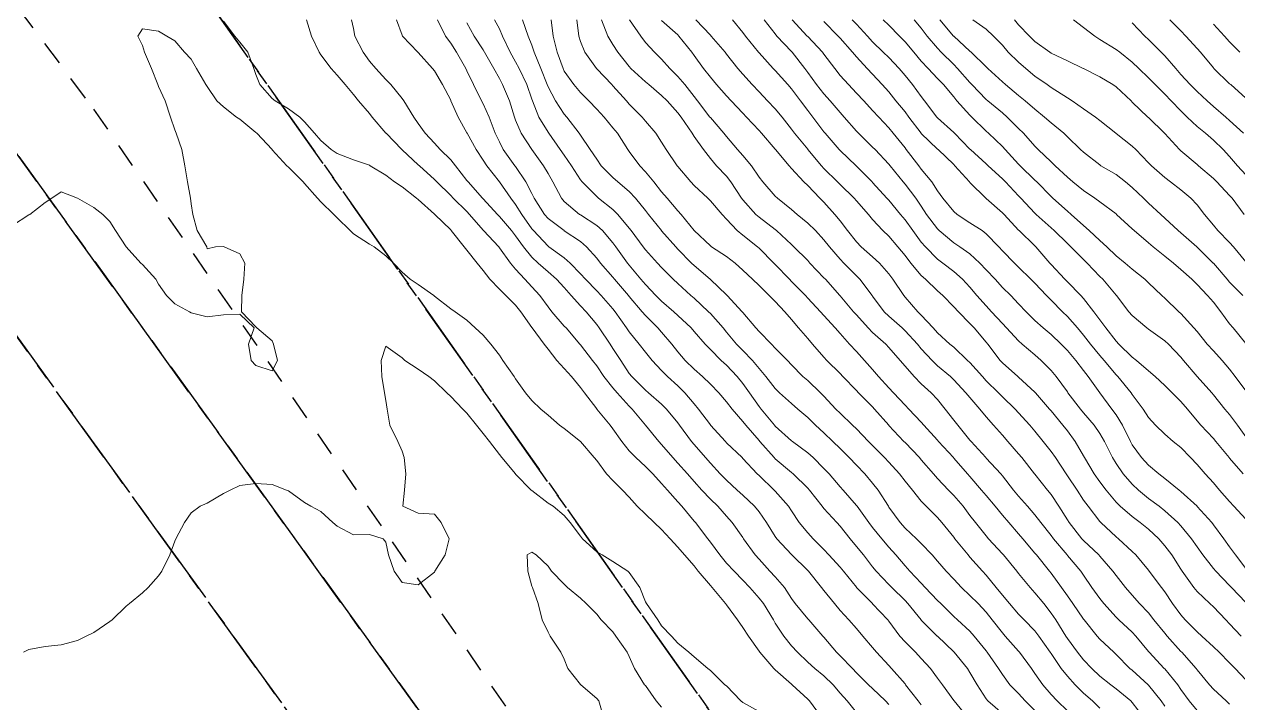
# Model space of a CAD drawing. Header units: centimetres. Extents: x 0 to 642158, y -847 to 649707.
# Drawn here: x 617067.11 to 617104.5, y 620542.19 to 620563.11 of the extents above; entities that cross this region are included whole.
import ezdxf

# ---------------------------------------------------------------- set-up
doc = ezdxf.new("R2010")
doc.units = ezdxf.units.CM
doc.header["$MEASUREMENT"] = 0
doc.linetypes.add('CENTERX2', pattern=[4, 2.5, -0.5, 0.5, -0.5])
doc.linetypes.add('JIS_02_0.7', pattern=[1.35, 0.75, -0.6])
doc.layers.add('SPW_parcellaire cadastral', color=7, linetype='CENTERX2', lineweight=25, true_color=0xff0542)
doc.layers.add('WAL_parcellaire agricole', color=7, linetype='JIS_02_0.7', lineweight=25)
doc.layers.add('WAL_topographie 0.5', color=253, linetype='Continuous', lineweight=20)

msp = doc.modelspace()

# ---------------------------------------------------------------- linework, layer by layer
at = {"layer": 'SPW_parcellaire cadastral'}
for points in [[(617082.838, 620766.859), (617087.915, 620758.877), (617126.08, 620714.089), (617140.94, 620702.104), (617180.2, 620666.244), (617198.721, 620649.645), (617202.743, 620647.528), (617211.738, 620638.85), (617219.57, 620629.325), (617224.544, 620619.8), (617242.443, 620568.633), (617131.683, 620480.394), (616973.114, 620705.004), (617082.838, 620766.859)], [(616966.277, 620698.502), (616965.379, 620699.807), (616973.114, 620705.004), (617131.683, 620480.394), (617089.979, 620446.981), (617077.211, 620463.523), (617115.225, 620492.551), (617093.254, 620522.584), (616966.277, 620698.502)], [(616966.277, 620698.502), (617093.254, 620522.584), (617090.635, 620520.577), (616963.541, 620696.656), (616966.277, 620698.502)], [(617090.635, 620520.577), (617054.469, 620492.986), (617020.072, 620537.549), (616919.091, 620666.134), (616963.541, 620696.656), (617090.635, 620520.577)]]:
    msp.add_lwpolyline(points, dxfattribs=at)
at = {"layer": 'WAL_parcellaire agricole'}
msp.add_lwpolyline([(616855.57, 620632.211), (616900.857, 620658.35), (616927.824, 620675.943), (616965.394, 620702.289), (616990.231, 620666.393), (617069.247, 620560.49), (617092.413, 620526.906), (616974.82, 620476.693), (616970.72, 620479.292), (616961.919, 620491.891), (616960.585, 620495.057), (616927.58, 620537.22), (616855.57, 620632.211)], dxfattribs=at)
at = {"layer": 'WAL_topographie 0.5'}
for points in [[(617091.67, 620541.75), (617091.303, 620542.25), (617091.25, 620542.303), (617090.776, 620542.75), (617090.75, 620542.772), (617090.25, 620543.212), (617090.208, 620543.25), (617089.773, 620543.75), (617089.75, 620543.785), (617089.424, 620544.25), (617089.25, 620544.515), (617089.084, 620544.75), (617088.75, 620545.209), (617088.72, 620545.25), (617088.302, 620545.75), (617088.25, 620545.809), (617087.876, 620546.25), (617087.75, 620546.414), (617087.451, 620546.75), (617087.25, 620546.987), (617087.01, 620547.25), (617086.75, 620547.536), (617086.519, 620547.75), (617086.25, 620548.009), (617085.999, 620548.25), (617085.75, 620548.537), (617085.544, 620548.75), (617085.25, 620549.046), (617085.053, 620549.25), (617084.75, 620549.664), (617084.67, 620549.75), (617084.25, 620550.25), (617084.25, 620550.25), (617083.75, 620550.648), (617083.605, 620550.75), (617083.25, 620551.065), (617083.027, 620551.25), (617082.75, 620551.511), (617082.552, 620551.75), (617082.25, 620552.184), (617082.202, 620552.25), (617081.859, 620552.75), (617081.75, 620552.914), (617081.483, 620553.25), (617081.25, 620553.526), (617081, 620553.75), (617080.75, 620553.991), (617080.388, 620554.25), (617080.25, 620554.343), (617079.75, 620554.731), (617079.728, 620554.75), (617079.25, 620555.09), (617079.003, 620555.25), (617078.75, 620555.466), (617078.488, 620555.75), (617078.25, 620555.969), (617077.894, 620556.25), (617077.75, 620556.33), (617077.25, 620556.654), (617077.157, 620556.75), (617076.75, 620557.139), (617076.65, 620557.25), (617076.25, 620557.636), (617076.147, 620557.75), (617075.75, 620558.203), (617075.708, 620558.25), (617075.25, 620558.706), (617075.202, 620558.75), (617074.75, 620559.245), (617074.746, 620559.25), (617074.279, 620559.75), (617074.25, 620559.774), (617073.75, 620560.186), (617073.654, 620560.25), (617073.25, 620560.563), (617073.048, 620560.75), (617072.75, 620561.195), (617072.709, 620561.25), (617072.418, 620561.75), (617072.25, 620562.033), (617072.049, 620562.25), (617071.75, 620562.603), (617071.5, 620562.75), (617071.25, 620562.902), (617070.75, 620562.974), (617070.611, 620562.75), (617070.75, 620562.453), (617070.815, 620562.25), (617071.034, 620561.75), (617071.226, 620561.25), (617071.25, 620561.193), (617071.447, 620560.75), (617071.614, 620560.25), (617071.75, 620559.855), (617071.795, 620559.75), (617071.967, 620559.25), (617072.063, 620558.75), (617072.144, 620558.25), (617072.231, 620557.75), (617072.25, 620557.573), (617072.304, 620557.25), (617072.436, 620556.75), (617072.74, 620556.25), (617072.75, 620556.188), (617073, 620556.25), (617073.25, 620556.257), (617073.275, 620556.25), (617073.75, 620556.039), (617073.909, 620555.75), (617073.871, 620555.25), (617073.813, 620554.75), (617073.8, 620554.25), (617074.25, 620553.785), (617074.272, 620553.75), (617074.75, 620553.352), (617074.792, 620553.25), (617074.914, 620552.75), (617074.75, 620552.432), (617074.25, 620552.591), (617074.102, 620552.75), (617074.018, 620553.25), (617074.194, 620553.75), (617073.75, 620554.171), (617073.25, 620554.154), (617072.75, 620554.091), (617072.25, 620554.216), (617072.199, 620554.25), (617071.75, 620554.493), (617071.495, 620554.75), (617071.25, 620555.103), (617071.161, 620555.25), (617070.75, 620555.707), (617070.702, 620555.75), (617070.25, 620556.246), (617070.246, 620556.25), (617069.924, 620556.75), (617069.75, 620557.028), (617069.528, 620557.25), (617069.25, 620557.461), (617068.75, 620557.75), (617068.75, 620557.75), (617068.25, 620557.941), (617067.964, 620557.75), (617067.75, 620557.614), (617067.279, 620557.25), (617067.25, 620557.234), (617066.75, 620556.911)], [(617092.75, 620541.892), (617092.462, 620542.25), (617092.25, 620542.49), (617092.031, 620542.75), (617091.75, 620543.019), (617091.465, 620543.25), (617091.25, 620543.45), (617090.935, 620543.75), (617090.75, 620543.952), (617090.517, 620544.25), (617090.25, 620544.652), (617090.193, 620544.75), (617089.884, 620545.25), (617089.75, 620545.423), (617089.466, 620545.75), (617089.25, 620545.978), (617088.984, 620546.25), (617088.75, 620546.502), (617088.542, 620546.75), (617088.25, 620547.144), (617088.17, 620547.25), (617087.79, 620547.75), (617087.75, 620547.797), (617087.368, 620548.25), (617087.25, 620548.388), (617086.926, 620548.75), (617086.75, 620548.952), (617086.48, 620549.25), (617086.25, 620549.481), (617085.959, 620549.75), (617085.75, 620549.964), (617085.524, 620550.25), (617085.25, 620550.637), (617085.163, 620550.75), (617084.753, 620551.25), (617084.75, 620551.253), (617084.377, 620551.75), (617084.25, 620551.917), (617083.973, 620552.25), (617083.75, 620552.502), (617083.523, 620552.75), (617083.25, 620553.097), (617083.129, 620553.25), (617082.762, 620553.75), (617082.75, 620553.768), (617082.415, 620554.25), (617082.25, 620554.455), (617081.95, 620554.75), (617081.75, 620554.95), (617081.451, 620555.25), (617081.25, 620555.518), (617081.064, 620555.75), (617080.75, 620556.144), (617080.663, 620556.25), (617080.268, 620556.75), (617080.25, 620556.77), (617079.758, 620557.25), (617079.75, 620557.257), (617079.25, 620557.705), (617079.192, 620557.75), (617078.75, 620558.097), (617078.522, 620558.25), (617078.25, 620558.46), (617077.773, 620558.75), (617077.75, 620558.764), (617077.25, 620558.935), (617076.75, 620559.13), (617076.57, 620559.25), (617076.25, 620559.533), (617076.054, 620559.75), (617075.75, 620560.103), (617075.602, 620560.25), (617075.25, 620560.509), (617074.838, 620560.75), (617074.75, 620560.825), (617074.368, 620561.25), (617074.25, 620561.568), (617074.182, 620561.75), (617073.994, 620562.25), (617073.75, 620562.562), (617073.603, 620562.75), (617073.25, 620563.206)], [(617093.75, 620542.143), (617093.649, 620542.25), (617093.25, 620542.635), (617093.125, 620542.75), (617092.75, 620543.119), (617092.628, 620543.25), (617092.25, 620543.645), (617092.142, 620543.75), (617091.75, 620544.214), (617091.72, 620544.25), (617091.283, 620544.75), (617091.25, 620544.786), (617090.861, 620545.25), (617090.75, 620545.41), (617090.534, 620545.75), (617090.25, 620546.071), (617090.082, 620546.25), (617089.75, 620546.617), (617089.635, 620546.75), (617089.274, 620547.25), (617089.25, 620547.286), (617088.918, 620547.75), (617088.75, 620547.946), (617088.485, 620548.25), (617088.25, 620548.47), (617087.985, 620548.75), (617087.75, 620549.011), (617087.544, 620549.25), (617087.25, 620549.581), (617087.097, 620549.75), (617086.75, 620550.161), (617086.665, 620550.25), (617086.25, 620550.75), (617086.25, 620550.75), (617085.841, 620551.25), (617085.75, 620551.34), (617085.374, 620551.75), (617085.25, 620551.901), (617084.968, 620552.25), (617084.75, 620552.578), (617084.616, 620552.75), (617084.25, 620553.23), (617084.233, 620553.25), (617083.804, 620553.75), (617083.75, 620553.809), (617083.37, 620554.25), (617083.25, 620554.399), (617082.998, 620554.75), (617082.75, 620555.019), (617082.534, 620555.25), (617082.25, 620555.564), (617082.096, 620555.75), (617081.75, 620556.224), (617081.729, 620556.25), (617081.26, 620556.75), (617081.25, 620556.761), (617080.828, 620557.25), (617080.75, 620557.337), (617080.328, 620557.75), (617080.25, 620557.832), (617079.824, 620558.25), (617079.75, 620558.328), (617079.287, 620558.75), (617079.25, 620558.783), (617078.75, 620559.243), (617078.743, 620559.25), (617078.257, 620559.75), (617078.25, 620559.759), (617077.833, 620560.25), (617077.75, 620560.359), (617077.414, 620560.75), (617077.25, 620560.944), (617076.994, 620561.25), (617076.75, 620561.542), (617076.563, 620561.75), (617076.25, 620562.172), (617076.192, 620562.25), (617075.956, 620562.75), (617075.802, 620563.25)], [(617094.75, 620542.133), (617094.651, 620542.25), (617094.268, 620542.75), (617094.25, 620542.773), (617093.837, 620543.25), (617093.75, 620543.343), (617093.371, 620543.75), (617093.25, 620543.896), (617092.952, 620544.25), (617092.75, 620544.482), (617092.513, 620544.75), (617092.25, 620545.038), (617092.071, 620545.25), (617091.75, 620545.651), (617091.671, 620545.75), (617091.27, 620546.25), (617091.25, 620546.271), (617090.76, 620546.75), (617090.75, 620546.76), (617090.294, 620547.25), (617090.25, 620547.317), (617089.982, 620547.75), (617089.75, 620548.075), (617089.61, 620548.25), (617089.25, 620548.595), (617089.078, 620548.75), (617088.75, 620549.052), (617088.552, 620549.25), (617088.25, 620549.576), (617088.098, 620549.75), (617087.75, 620550.158), (617087.672, 620550.25), (617087.304, 620550.75), (617087.25, 620550.825), (617086.901, 620551.25), (617086.75, 620551.397), (617086.342, 620551.75), (617086.25, 620551.826), (617085.826, 620552.25), (617085.75, 620552.346), (617085.488, 620552.75), (617085.25, 620553.116), (617085.162, 620553.25), (617084.825, 620553.75), (617084.75, 620553.855), (617084.424, 620554.25), (617084.25, 620554.435), (617083.965, 620554.75), (617083.75, 620554.993), (617083.514, 620555.25), (617083.25, 620555.476), (617082.944, 620555.75), (617082.75, 620555.932), (617082.495, 620556.25), (617082.25, 620556.589), (617082.119, 620556.75), (617081.75, 620557.188), (617081.689, 620557.25), (617081.25, 620557.727), (617081.229, 620557.75), (617080.786, 620558.25), (617080.75, 620558.299), (617080.401, 620558.75), (617080.25, 620558.937), (617079.927, 620559.25), (617079.75, 620559.447), (617079.46, 620559.75), (617079.25, 620560.055), (617079.117, 620560.25), (617078.81, 620560.75), (617078.75, 620560.827), (617078.405, 620561.25), (617078.25, 620561.405), (617077.941, 620561.75), (617077.75, 620561.977), (617077.548, 620562.25), (617077.297, 620562.75), (617077.25, 620562.981), (617077.189, 620563.25)], [(617096.172, 620541.75), (617095.759, 620542.25), (617095.75, 620542.265), (617095.403, 620542.75), (617095.25, 620542.955), (617095.031, 620543.25), (617094.75, 620543.56), (617094.576, 620543.75), (617094.25, 620544.071), (617094.084, 620544.25), (617093.75, 620544.707), (617093.718, 620544.75), (617093.25, 620545.247), (617093.247, 620545.25), (617092.757, 620545.75), (617092.75, 620545.758), (617092.354, 620546.25), (617092.25, 620546.373), (617091.9, 620546.75), (617091.75, 620546.916), (617091.418, 620547.25), (617091.25, 620547.43), (617090.989, 620547.75), (617090.75, 620548.112), (617090.662, 620548.25), (617090.25, 620548.718), (617090.219, 620548.75), (617089.75, 620549.197), (617089.693, 620549.25), (617089.25, 620549.727), (617089.227, 620549.75), (617088.75, 620550.211), (617088.714, 620550.25), (617088.257, 620550.75), (617088.25, 620550.758), (617087.885, 620551.25), (617087.75, 620551.413), (617087.465, 620551.75), (617087.25, 620551.96), (617086.927, 620552.25), (617086.75, 620552.438), (617086.455, 620552.75), (617086.25, 620553.003), (617086.061, 620553.25), (617085.75, 620553.63), (617085.669, 620553.75), (617085.321, 620554.25), (617085.25, 620554.34), (617084.89, 620554.75), (617084.75, 620554.896), (617084.403, 620555.25), (617084.25, 620555.417), (617083.929, 620555.75), (617083.75, 620555.908), (617083.278, 620556.25), (617083.25, 620556.27), (617082.797, 620556.75), (617082.75, 620556.805), (617082.437, 620557.25), (617082.25, 620557.554), (617082.101, 620557.75), (617081.751, 620558.25), (617081.75, 620558.251), (617081.363, 620558.75), (617081.25, 620558.925), (617081.035, 620559.25), (617080.755, 620559.75), (617080.75, 620559.76), (617080.483, 620560.25), (617080.257, 620560.75), (617080.25, 620560.767), (617080, 620561.25), (617079.75, 620561.675), (617079.689, 620561.75), (617079.25, 620562.243), (617079.242, 620562.25), (617078.761, 620562.75), (617078.75, 620562.78), (617078.58, 620563.25)], [(617097.25, 620541.858), (617096.803, 620542.25), (617096.75, 620542.315), (617096.47, 620542.75), (617096.25, 620543.128), (617096.17, 620543.25), (617095.759, 620543.75), (617095.75, 620543.76), (617095.25, 620544.243), (617095.243, 620544.25), (617094.75, 620544.74), (617094.741, 620544.75), (617094.34, 620545.25), (617094.25, 620545.347), (617093.843, 620545.75), (617093.75, 620545.843), (617093.358, 620546.25), (617093.25, 620546.386), (617092.966, 620546.75), (617092.75, 620547.016), (617092.556, 620547.25), (617092.25, 620547.64), (617092.151, 620547.75), (617091.75, 620548.186), (617091.697, 620548.25), (617091.303, 620548.75), (617091.25, 620548.81), (617090.801, 620549.25), (617090.75, 620549.292), (617090.25, 620549.717), (617090.219, 620549.75), (617089.772, 620550.25), (617089.75, 620550.275), (617089.339, 620550.75), (617089.25, 620550.868), (617088.922, 620551.25), (617088.75, 620551.469), (617088.507, 620551.75), (617088.25, 620552.014), (617088.006, 620552.25), (617087.75, 620552.475), (617087.474, 620552.75), (617087.25, 620553.015), (617087.066, 620553.25), (617086.75, 620553.618), (617086.632, 620553.75), (617086.25, 620554.13), (617086.148, 620554.25), (617085.75, 620554.721), (617085.727, 620554.75), (617085.302, 620555.25), (617085.25, 620555.315), (617084.868, 620555.75), (617084.75, 620555.9), (617084.435, 620556.25), (617084.25, 620556.414), (617083.75, 620556.748), (617083.747, 620556.75), (617083.25, 620557.126), (617083.144, 620557.25), (617082.822, 620557.75), (617082.75, 620557.892), (617082.565, 620558.25), (617082.25, 620558.724), (617082.231, 620558.75), (617081.869, 620559.25), (617081.75, 620559.483), (617081.622, 620559.75), (617081.436, 620560.25), (617081.25, 620560.655), (617081.202, 620560.75), (617080.953, 620561.25), (617080.75, 620561.681), (617080.717, 620561.75), (617080.425, 620562.25), (617080.25, 620562.531), (617080.093, 620562.75), (617079.843, 620563.25)], [(617098.25, 620541.955), (617097.955, 620542.25), (617097.75, 620542.477), (617097.479, 620542.75), (617097.25, 620543.066), (617097.132, 620543.25), (617096.782, 620543.75), (617096.75, 620543.791), (617096.378, 620544.25), (617096.25, 620544.396), (617095.87, 620544.75), (617095.75, 620544.857), (617095.35, 620545.25), (617095.25, 620545.35), (617094.869, 620545.75), (617094.75, 620545.876), (617094.398, 620546.25), (617094.25, 620546.416), (617093.962, 620546.75), (617093.75, 620546.986), (617093.533, 620547.25), (617093.25, 620547.601), (617093.132, 620547.75), (617092.772, 620548.25), (617092.75, 620548.279), (617092.343, 620548.75), (617092.25, 620548.853), (617091.907, 620549.25), (617091.75, 620549.419), (617091.418, 620549.75), (617091.25, 620549.9), (617090.778, 620550.25), (617090.75, 620550.272), (617090.25, 620550.72), (617090.224, 620550.75), (617089.816, 620551.25), (617089.75, 620551.332), (617089.453, 620551.75), (617089.25, 620552.034), (617089.076, 620552.25), (617088.75, 620552.6), (617088.582, 620552.75), (617088.25, 620553.082), (617088.09, 620553.25), (617087.75, 620553.64), (617087.655, 620553.75), (617087.25, 620554.133), (617087.123, 620554.25), (617086.75, 620554.571), (617086.571, 620554.75), (617086.25, 620555.088), (617086.112, 620555.25), (617085.75, 620555.686), (617085.699, 620555.75), (617085.339, 620556.25), (617085.25, 620556.37), (617084.924, 620556.75), (617084.75, 620556.909), (617084.25, 620557.234), (617084.223, 620557.25), (617083.75, 620557.646), (617083.66, 620557.75), (617083.4, 620558.25), (617083.25, 620558.512), (617083.112, 620558.75), (617082.752, 620559.25), (617082.75, 620559.253), (617082.42, 620559.75), (617082.25, 620560.158), (617082.215, 620560.25), (617082.061, 620560.75), (617081.85, 620561.25), (617081.75, 620561.435), (617081.576, 620561.75), (617081.291, 620562.25), (617081.25, 620562.319), (617080.976, 620562.75), (617080.75, 620563.158)], [(617099.25, 620541.948), (617098.937, 620542.25), (617098.75, 620542.452), (617098.493, 620542.75), (617098.25, 620543.1), (617098.144, 620543.25), (617097.777, 620543.75), (617097.75, 620543.78), (617097.339, 620544.25), (617097.25, 620544.349), (617096.933, 620544.75), (617096.75, 620544.984), (617096.499, 620545.25), (617096.25, 620545.505), (617095.991, 620545.75), (617095.75, 620546.004), (617095.516, 620546.25), (617095.25, 620546.56), (617095.083, 620546.75), (617094.75, 620547.1), (617094.6, 620547.25), (617094.25, 620547.58), (617094.097, 620547.75), (617093.75, 620548.228), (617093.736, 620548.25), (617093.42, 620548.75), (617093.25, 620548.966), (617093.008, 620549.25), (617092.75, 620549.518), (617092.529, 620549.75), (617092.25, 620550.031), (617092.024, 620550.25), (617091.75, 620550.514), (617091.491, 620550.75), (617091.25, 620550.99), (617090.95, 620551.25), (617090.75, 620551.415), (617090.383, 620551.75), (617090.25, 620551.881), (617089.962, 620552.25), (617089.75, 620552.503), (617089.551, 620552.75), (617089.25, 620553.058), (617089.06, 620553.25), (617088.75, 620553.621), (617088.643, 620553.75), (617088.25, 620554.198), (617088.198, 620554.25), (617087.75, 620554.664), (617087.651, 620554.75), (617087.25, 620555.119), (617087.109, 620555.25), (617086.75, 620555.608), (617086.617, 620555.75), (617086.25, 620556.157), (617086.179, 620556.25), (617085.81, 620556.75), (617085.75, 620556.83), (617085.399, 620557.25), (617085.25, 620557.397), (617084.806, 620557.75), (617084.75, 620557.797), (617084.305, 620558.25), (617084.25, 620558.32), (617083.97, 620558.75), (617083.75, 620559.073), (617083.627, 620559.25), (617083.271, 620559.75), (617083.25, 620559.781), (617082.966, 620560.25), (617082.77, 620560.75), (617082.75, 620560.807), (617082.593, 620561.25), (617082.357, 620561.75), (617082.25, 620561.958), (617082.087, 620562.25), (617081.85, 620562.75), (617081.75, 620562.966), (617081.6, 620563.25)], [(617100.25, 620542.025), (617100.025, 620542.25), (617099.75, 620542.492), (617099.492, 620542.75), (617099.25, 620543.018), (617099.062, 620543.25), (617098.75, 620543.71), (617098.723, 620543.75), (617098.369, 620544.25), (617098.25, 620544.408), (617097.921, 620544.75), (617097.75, 620544.929), (617097.467, 620545.25), (617097.25, 620545.513), (617097.062, 620545.75), (617096.75, 620546.129), (617096.637, 620546.25), (617096.25, 620546.681), (617096.191, 620546.75), (617095.787, 620547.25), (617095.75, 620547.301), (617095.382, 620547.75), (617095.25, 620547.902), (617094.903, 620548.25), (617094.75, 620548.411), (617094.475, 620548.75), (617094.25, 620549.029), (617094.08, 620549.25), (617093.75, 620549.609), (617093.618, 620549.75), (617093.25, 620550.122), (617093.124, 620550.25), (617092.75, 620550.634), (617092.632, 620550.75), (617092.25, 620551.118), (617092.121, 620551.25), (617091.75, 620551.644), (617091.642, 620551.75), (617091.25, 620552.125), (617091.105, 620552.25), (617090.75, 620552.617), (617090.627, 620552.75), (617090.25, 620553.131), (617090.13, 620553.25), (617089.75, 620553.64), (617089.65, 620553.75), (617089.25, 620554.224), (617089.23, 620554.25), (617088.77, 620554.75), (617088.75, 620554.77), (617088.25, 620555.244), (617088.244, 620555.25), (617087.75, 620555.673), (617087.67, 620555.75), (617087.25, 620556.182), (617087.186, 620556.25), (617086.75, 620556.743), (617086.744, 620556.75), (617086.34, 620557.25), (617086.25, 620557.368), (617085.943, 620557.75), (617085.75, 620557.954), (617085.404, 620558.25), (617085.25, 620558.391), (617084.891, 620558.75), (617084.75, 620558.948), (617084.55, 620559.25), (617084.25, 620559.689), (617084.209, 620559.75), (617083.829, 620560.25), (617083.75, 620560.341), (617083.48, 620560.75), (617083.25, 620561.178), (617083.221, 620561.25), (617083.028, 620561.75), (617082.825, 620562.25), (617082.75, 620562.465), (617082.638, 620562.75), (617082.458, 620563.25)], [(617101.599, 620541.75), (617101.25, 620542.204), (617101.207, 620542.25), (617100.75, 620542.623), (617100.585, 620542.75), (617100.25, 620543.014), (617100.004, 620543.25), (617099.75, 620543.519), (617099.56, 620543.75), (617099.25, 620544.177), (617099.203, 620544.25), (617098.894, 620544.75), (617098.75, 620544.96), (617098.521, 620545.25), (617098.25, 620545.587), (617098.102, 620545.75), (617097.75, 620546.174), (617097.691, 620546.25), (617097.286, 620546.75), (617097.25, 620546.79), (617096.823, 620547.25), (617096.75, 620547.336), (617096.421, 620547.75), (617096.25, 620547.97), (617096.036, 620548.25), (617095.75, 620548.582), (617095.591, 620548.75), (617095.25, 620549.107), (617095.121, 620549.25), (617094.75, 620549.688), (617094.697, 620549.75), (617094.25, 620550.217), (617094.217, 620550.25), (617093.75, 620550.746), (617093.746, 620550.75), (617093.309, 620551.25), (617093.25, 620551.315), (617092.815, 620551.75), (617092.75, 620551.819), (617092.335, 620552.25), (617092.25, 620552.34), (617091.843, 620552.75), (617091.75, 620552.849), (617091.397, 620553.25), (617091.25, 620553.42), (617090.968, 620553.75), (617090.75, 620554.012), (617090.546, 620554.25), (617090.25, 620554.569), (617090.067, 620554.75), (617089.75, 620555.057), (617089.549, 620555.25), (617089.25, 620555.532), (617089.011, 620555.75), (617088.75, 620555.949), (617088.284, 620556.25), (617088.25, 620556.276), (617087.75, 620556.749), (617087.749, 620556.75), (617087.352, 620557.25), (617087.25, 620557.361), (617086.915, 620557.75), (617086.75, 620557.941), (617086.505, 620558.25), (617086.25, 620558.563), (617086.073, 620558.75), (617085.75, 620559.192), (617085.707, 620559.25), (617085.389, 620559.75), (617085.25, 620559.919), (617084.976, 620560.25), (617084.75, 620560.497), (617084.506, 620560.75), (617084.25, 620561.005), (617084.039, 620561.25), (617083.75, 620561.671), (617083.713, 620561.75), (617083.53, 620562.25), (617083.412, 620562.75), (617083.349, 620563.25)], [(617102.25, 620542.084), (617102.137, 620542.25), (617101.75, 620542.738), (617101.738, 620542.75), (617101.25, 620543.195), (617101.178, 620543.25), (617100.75, 620543.684), (617100.681, 620543.75), (617100.25, 620544.154), (617100.164, 620544.25), (617099.769, 620544.75), (617099.75, 620544.775), (617099.418, 620545.25), (617099.25, 620545.489), (617099.068, 620545.75), (617098.75, 620546.191), (617098.703, 620546.25), (617098.299, 620546.75), (617098.25, 620546.81), (617097.88, 620547.25), (617097.75, 620547.402), (617097.444, 620547.75), (617097.25, 620547.976), (617097.025, 620548.25), (617096.75, 620548.581), (617096.61, 620548.75), (617096.25, 620549.166), (617096.174, 620549.25), (617095.75, 620549.738), (617095.739, 620549.75), (617095.282, 620550.25), (617095.25, 620550.287), (617094.829, 620550.75), (617094.75, 620550.84), (617094.368, 620551.25), (617094.25, 620551.364), (617093.893, 620551.75), (617093.75, 620551.905), (617093.434, 620552.25), (617093.25, 620552.464), (617092.999, 620552.75), (617092.75, 620553.027), (617092.539, 620553.25), (617092.25, 620553.576), (617092.094, 620553.75), (617091.75, 620554.128), (617091.641, 620554.25), (617091.25, 620554.671), (617091.177, 620554.75), (617090.75, 620555.183), (617090.685, 620555.25), (617090.25, 620555.706), (617090.207, 620555.75), (617089.75, 620556.21), (617089.704, 620556.25), (617089.25, 620556.61), (617089.078, 620556.75), (617088.75, 620557.099), (617088.615, 620557.25), (617088.25, 620557.665), (617088.168, 620557.75), (617087.75, 620558.141), (617087.647, 620558.25), (617087.25, 620558.724), (617087.228, 620558.75), (617086.889, 620559.25), (617086.75, 620559.481), (617086.572, 620559.75), (617086.25, 620560.127), (617086.145, 620560.25), (617085.75, 620560.653), (617085.663, 620560.75), (617085.25, 620561.213), (617085.216, 620561.25), (617084.75, 620561.741), (617084.741, 620561.75), (617084.379, 620562.25), (617084.25, 620562.581), (617084.197, 620562.75), (617084.137, 620563.25)], [(617103.25, 620541.959), (617103.007, 620542.25), (617102.75, 620542.607), (617102.65, 620542.75), (617102.25, 620543.236), (617102.238, 620543.25), (617101.768, 620543.75), (617101.75, 620543.771), (617101.358, 620544.25), (617101.25, 620544.371), (617100.833, 620544.75), (617100.75, 620544.83), (617100.373, 620545.25), (617100.25, 620545.413), (617100.008, 620545.75), (617099.75, 620546.127), (617099.665, 620546.25), (617099.25, 620546.737), (617099.24, 620546.75), (617098.828, 620547.25), (617098.75, 620547.355), (617098.435, 620547.75), (617098.25, 620547.99), (617098.024, 620548.25), (617097.75, 620548.562), (617097.592, 620548.75), (617097.25, 620549.185), (617097.196, 620549.25), (617096.75, 620549.739), (617096.74, 620549.75), (617096.286, 620550.25), (617096.25, 620550.293), (617095.872, 620550.75), (617095.75, 620550.91), (617095.49, 620551.25), (617095.25, 620551.542), (617095.05, 620551.75), (617094.75, 620552.03), (617094.528, 620552.25), (617094.25, 620552.573), (617094.1, 620552.75), (617093.75, 620553.148), (617093.659, 620553.25), (617093.25, 620553.612), (617093.114, 620553.75), (617092.75, 620554.151), (617092.666, 620554.25), (617092.25, 620554.744), (617092.245, 620554.75), (617091.794, 620555.25), (617091.75, 620555.297), (617091.316, 620555.75), (617091.25, 620555.824), (617090.825, 620556.25), (617090.75, 620556.319), (617090.288, 620556.75), (617090.25, 620556.781), (617089.75, 620557.166), (617089.652, 620557.25), (617089.25, 620557.697), (617089.209, 620557.75), (617088.886, 620558.25), (617088.75, 620558.43), (617088.437, 620558.75), (617088.25, 620558.969), (617088.038, 620559.25), (617087.75, 620559.653), (617087.688, 620559.75), (617087.348, 620560.25), (617087.25, 620560.382), (617086.922, 620560.75), (617086.75, 620560.92), (617086.351, 620561.25), (617086.25, 620561.332), (617085.797, 620561.75), (617085.75, 620561.805), (617085.401, 620562.25), (617085.25, 620562.487), (617085.09, 620562.75), (617084.896, 620563.25)], [(617104.25, 620542.151), (617104.14, 620542.25), (617103.75, 620542.614), (617103.627, 620542.75), (617103.25, 620543.211), (617103.221, 620543.25), (617102.776, 620543.75), (617102.75, 620543.776), (617102.325, 620544.25), (617102.25, 620544.341), (617101.92, 620544.75), (617101.75, 620544.965), (617101.477, 620545.25), (617101.25, 620545.507), (617101.042, 620545.75), (617100.75, 620546.112), (617100.651, 620546.25), (617100.25, 620546.714), (617100.218, 620546.75), (617099.75, 620547.198), (617099.701, 620547.25), (617099.306, 620547.75), (617099.25, 620547.837), (617098.988, 620548.25), (617098.75, 620548.613), (617098.643, 620548.75), (617098.25, 620549.238), (617098.24, 620549.25), (617097.844, 620549.75), (617097.75, 620549.866), (617097.421, 620550.25), (617097.25, 620550.444), (617096.977, 620550.75), (617096.75, 620551.011), (617096.556, 620551.25), (617096.25, 620551.6), (617096.126, 620551.75), (617095.75, 620552.148), (617095.645, 620552.25), (617095.25, 620552.586), (617095.083, 620552.75), (617094.75, 620553.108), (617094.63, 620553.25), (617094.25, 620553.665), (617094.159, 620553.75), (617093.75, 620554.117), (617093.605, 620554.25), (617093.25, 620554.729), (617093.234, 620554.75), (617092.861, 620555.25), (617092.75, 620555.361), (617092.361, 620555.75), (617092.25, 620555.866), (617091.92, 620556.25), (617091.75, 620556.469), (617091.488, 620556.75), (617091.25, 620556.982), (617090.924, 620557.25), (617090.75, 620557.399), (617090.317, 620557.75), (617090.25, 620557.812), (617089.865, 620558.25), (617089.75, 620558.396), (617089.517, 620558.75), (617089.25, 620559.062), (617089.085, 620559.25), (617088.75, 620559.653), (617088.67, 620559.75), (617088.25, 620560.236), (617088.239, 620560.25), (617087.859, 620560.75), (617087.75, 620560.888), (617087.46, 620561.25), (617087.25, 620561.504), (617086.999, 620561.75), (617086.75, 620562.032), (617086.526, 620562.25), (617086.25, 620562.548), (617086.105, 620562.75), (617085.755, 620563.25)], [(617104.75, 620542.896), (617104.419, 620543.25), (617104.25, 620543.425), (617103.93, 620543.75), (617103.75, 620543.921), (617103.397, 620544.25), (617103.25, 620544.384), (617102.885, 620544.75), (617102.75, 620544.901), (617102.495, 620545.25), (617102.25, 620545.615), (617102.148, 620545.75), (617101.774, 620546.25), (617101.75, 620546.283), (617101.359, 620546.75), (617101.25, 620546.859), (617100.826, 620547.25), (617100.75, 620547.311), (617100.284, 620547.75), (617100.25, 620547.787), (617099.893, 620548.25), (617099.75, 620548.444), (617099.548, 620548.75), (617099.25, 620549.193), (617099.21, 620549.25), (617098.88, 620549.75), (617098.75, 620549.938), (617098.506, 620550.25), (617098.25, 620550.57), (617098.098, 620550.75), (617097.75, 620551.129), (617097.638, 620551.25), (617097.25, 620551.625), (617097.128, 620551.75), (617096.75, 620552.121), (617096.631, 620552.25), (617096.25, 620552.68), (617096.177, 620552.75), (617095.75, 620553.152), (617095.633, 620553.25), (617095.25, 620553.603), (617095.116, 620553.75), (617094.75, 620554.139), (617094.641, 620554.25), (617094.25, 620554.697), (617094.207, 620554.75), (617093.877, 620555.25), (617093.75, 620555.417), (617093.463, 620555.75), (617093.25, 620555.946), (617092.899, 620556.25), (617092.75, 620556.402), (617092.479, 620556.75), (617092.25, 620557.054), (617092.089, 620557.25), (617091.75, 620557.628), (617091.627, 620557.75), (617091.25, 620558.138), (617091.133, 620558.25), (617090.75, 620558.67), (617090.675, 620558.75), (617090.259, 620559.25), (617090.25, 620559.262), (617089.83, 620559.75), (617089.75, 620559.836), (617089.364, 620560.25), (617089.25, 620560.37), (617088.893, 620560.75), (617088.75, 620560.906), (617088.443, 620561.25), (617088.25, 620561.478), (617088.036, 620561.75), (617087.75, 620562.15), (617087.679, 620562.25), (617087.282, 620562.75), (617087.25, 620562.782), (617086.75, 620563.232)], [(617104.605, 620544.25), (617104.25, 620544.629), (617104.13, 620544.75), (617103.75, 620545.146), (617103.638, 620545.25), (617103.25, 620545.622), (617103.148, 620545.75), (617102.793, 620546.25), (617102.75, 620546.316), (617102.466, 620546.75), (617102.25, 620547.035), (617102.067, 620547.25), (617101.75, 620547.547), (617101.498, 620547.75), (617101.25, 620547.933), (617100.881, 620548.25), (617100.75, 620548.381), (617100.442, 620548.75), (617100.25, 620549.004), (617100.072, 620549.25), (617099.783, 620549.75), (617099.75, 620549.811), (617099.496, 620550.25), (617099.25, 620550.576), (617099.115, 620550.75), (617098.75, 620551.189), (617098.697, 620551.25), (617098.267, 620551.75), (617098.25, 620551.77), (617097.75, 620552.23), (617097.727, 620552.25), (617097.25, 620552.678), (617097.184, 620552.75), (617096.795, 620553.25), (617096.75, 620553.307), (617096.378, 620553.75), (617096.25, 620553.885), (617095.892, 620554.25), (617095.75, 620554.405), (617095.409, 620554.75), (617095.25, 620554.895), (617094.876, 620555.25), (617094.75, 620555.365), (617094.427, 620555.75), (617094.25, 620555.979), (617094.026, 620556.25), (617093.75, 620556.577), (617093.562, 620556.75), (617093.25, 620557.092), (617093.12, 620557.25), (617092.75, 620557.665), (617092.677, 620557.75), (617092.25, 620558.169), (617092.169, 620558.25), (617091.75, 620558.667), (617091.675, 620558.75), (617091.257, 620559.25), (617091.25, 620559.258), (617090.847, 620559.75), (617090.75, 620559.882), (617090.458, 620560.25), (617090.25, 620560.5), (617090.014, 620560.75), (617089.75, 620561.024), (617089.542, 620561.25), (617089.25, 620561.577), (617089.101, 620561.75), (617088.75, 620562.195), (617088.707, 620562.25), (617088.278, 620562.75), (617088.25, 620562.779), (617087.802, 620563.25)], [(617104.75, 620545.285), (617104.303, 620545.75), (617104.25, 620545.807), (617103.821, 620546.25), (617103.75, 620546.337), (617103.428, 620546.75), (617103.25, 620547.003), (617103.079, 620547.25), (617102.75, 620547.647), (617102.653, 620547.75), (617102.25, 620548.113), (617102.077, 620548.25), (617101.75, 620548.496), (617101.442, 620548.75), (617101.25, 620548.932), (617100.971, 620549.25), (617100.75, 620549.569), (617100.64, 620549.75), (617100.391, 620550.25), (617100.25, 620550.49), (617100.073, 620550.75), (617099.75, 620551.136), (617099.653, 620551.25), (617099.27, 620551.75), (617099.25, 620551.778), (617098.909, 620552.25), (617098.75, 620552.442), (617098.446, 620552.75), (617098.25, 620552.922), (617097.863, 620553.25), (617097.75, 620553.348), (617097.378, 620553.75), (617097.25, 620553.887), (617096.918, 620554.25), (617096.75, 620554.43), (617096.461, 620554.75), (617096.25, 620555.004), (617096.023, 620555.25), (617095.75, 620555.489), (617095.415, 620555.75), (617095.25, 620555.872), (617094.875, 620556.25), (617094.75, 620556.396), (617094.485, 620556.75), (617094.25, 620557.082), (617094.112, 620557.25), (617093.75, 620557.684), (617093.69, 620557.75), (617093.25, 620558.236), (617093.237, 620558.25), (617092.75, 620558.742), (617092.741, 620558.75), (617092.25, 620559.217), (617092.22, 620559.25), (617091.791, 620559.75), (617091.75, 620559.8), (617091.407, 620560.25), (617091.25, 620560.455), (617091.032, 620560.75), (617090.75, 620561.118), (617090.635, 620561.25), (617090.25, 620561.684), (617090.185, 620561.75), (617089.75, 620562.228), (617089.732, 620562.25), (617089.331, 620562.75), (617089.25, 620562.86), (617088.929, 620563.25)], [(617104.75, 620546.336), (617104.434, 620546.75), (617104.25, 620546.998), (617104.07, 620547.25), (617103.75, 620547.678), (617103.697, 620547.75), (617103.25, 620548.247), (617103.247, 620548.25), (617102.75, 620548.706), (617102.695, 620548.75), (617102.25, 620549.108), (617102.071, 620549.25), (617101.75, 620549.514), (617101.533, 620549.75), (617101.25, 620550.149), (617101.195, 620550.25), (617100.95, 620550.75), (617100.75, 620551.074), (617100.624, 620551.25), (617100.25, 620551.748), (617100.249, 620551.75), (617099.891, 620552.25), (617099.75, 620552.437), (617099.512, 620552.75), (617099.25, 620553.058), (617099.061, 620553.25), (617098.75, 620553.546), (617098.505, 620553.75), (617098.25, 620553.983), (617097.979, 620554.25), (617097.75, 620554.494), (617097.505, 620554.75), (617097.25, 620554.997), (617097.022, 620555.25), (617096.75, 620555.542), (617096.556, 620555.75), (617096.25, 620556.033), (617095.94, 620556.25), (617095.75, 620556.378), (617095.305, 620556.75), (617095.25, 620556.803), (617094.915, 620557.25), (617094.75, 620557.504), (617094.581, 620557.75), (617094.25, 620558.184), (617094.194, 620558.25), (617093.789, 620558.75), (617093.75, 620558.799), (617093.325, 620559.25), (617093.25, 620559.327), (617092.811, 620559.75), (617092.75, 620559.818), (617092.376, 620560.25), (617092.25, 620560.391), (617091.946, 620560.75), (617091.75, 620560.967), (617091.522, 620561.25), (617091.25, 620561.627), (617091.16, 620561.75), (617090.767, 620562.25), (617090.75, 620562.268), (617090.303, 620562.75), (617090.25, 620562.813), (617089.912, 620563.25)], [(617104.75, 620547.851), (617104.376, 620548.25), (617104.25, 620548.395), (617103.941, 620548.75), (617103.75, 620548.974), (617103.495, 620549.25), (617103.25, 620549.537), (617103.047, 620549.75), (617102.75, 620550.06), (617102.506, 620550.25), (617102.25, 620550.474), (617101.967, 620550.75), (617101.75, 620550.984), (617101.59, 620551.25), (617101.25, 620551.7), (617101.215, 620551.75), (617100.804, 620552.25), (617100.75, 620552.306), (617100.382, 620552.75), (617100.25, 620552.903), (617099.968, 620553.25), (617099.75, 620553.53), (617099.558, 620553.75), (617099.25, 620554.104), (617099.1, 620554.25), (617098.75, 620554.602), (617098.607, 620554.75), (617098.25, 620555.126), (617098.126, 620555.25), (617097.75, 620555.627), (617097.62, 620555.75), (617097.25, 620556.128), (617097.137, 620556.25), (617096.75, 620556.654), (617096.623, 620556.75), (617096.25, 620556.994), (617095.859, 620557.25), (617095.75, 620557.343), (617095.418, 620557.75), (617095.25, 620557.979), (617095.074, 620558.25), (617094.75, 620558.649), (617094.671, 620558.75), (617094.288, 620559.25), (617094.25, 620559.299), (617093.885, 620559.75), (617093.75, 620559.917), (617093.44, 620560.25), (617093.25, 620560.453), (617092.979, 620560.75), (617092.75, 620560.991), (617092.503, 620561.25), (617092.25, 620561.537), (617092.081, 620561.75), (617091.75, 620562.188), (617091.704, 620562.25), (617091.25, 620562.734), (617091.235, 620562.75), (617090.776, 620563.25)], [(617104.664, 620549.25), (617104.25, 620549.737), (617104.239, 620549.75), (617103.824, 620550.25), (617103.75, 620550.338), (617103.368, 620550.75), (617103.25, 620550.89), (617102.957, 620551.25), (617102.75, 620551.485), (617102.481, 620551.75), (617102.25, 620551.978), (617101.959, 620552.25), (617101.75, 620552.43), (617101.376, 620552.75), (617101.25, 620552.851), (617100.839, 620553.25), (617100.75, 620553.341), (617100.431, 620553.75), (617100.25, 620554.004), (617100.07, 620554.25), (617099.75, 620554.66), (617099.67, 620554.75), (617099.25, 620555.175), (617099.174, 620555.25), (617098.75, 620555.704), (617098.71, 620555.75), (617098.283, 620556.25), (617098.25, 620556.281), (617097.764, 620556.75), (617097.75, 620556.763), (617097.299, 620557.25), (617097.25, 620557.303), (617096.75, 620557.742), (617096.739, 620557.75), (617096.25, 620558.237), (617096.239, 620558.25), (617095.788, 620558.75), (617095.75, 620558.789), (617095.266, 620559.25), (617095.25, 620559.264), (617094.75, 620559.741), (617094.743, 620559.75), (617094.363, 620560.25), (617094.25, 620560.409), (617093.97, 620560.75), (617093.75, 620561.025), (617093.548, 620561.25), (617093.25, 620561.574), (617093.081, 620561.75), (617092.75, 620562.106), (617092.634, 620562.25), (617092.25, 620562.686), (617092.19, 620562.75), (617091.75, 620563.195)], [(617104.75, 620550.394), (617104.489, 620550.75), (617104.25, 620551.077), (617104.103, 620551.25), (617103.75, 620551.685), (617103.697, 620551.75), (617103.252, 620552.25), (617103.25, 620552.252), (617102.832, 620552.75), (617102.75, 620552.851), (617102.37, 620553.25), (617102.25, 620553.357), (617101.75, 620553.713), (617101.7, 620553.75), (617101.25, 620554.128), (617101.148, 620554.25), (617100.764, 620554.75), (617100.75, 620554.765), (617100.341, 620555.25), (617100.25, 620555.34), (617099.856, 620555.75), (617099.75, 620555.855), (617099.353, 620556.25), (617099.25, 620556.349), (617098.847, 620556.75), (617098.75, 620556.837), (617098.29, 620557.25), (617098.25, 620557.289), (617097.821, 620557.75), (617097.75, 620557.824), (617097.341, 620558.25), (617097.25, 620558.343), (617096.81, 620558.75), (617096.75, 620558.804), (617096.263, 620559.25), (617096.25, 620559.263), (617095.775, 620559.75), (617095.75, 620559.776), (617095.25, 620560.23), (617095.231, 620560.25), (617094.851, 620560.75), (617094.75, 620560.88), (617094.483, 620561.25), (617094.25, 620561.528), (617094.064, 620561.75), (617093.75, 620562.085), (617093.58, 620562.25), (617093.25, 620562.575), (617093.093, 620562.75), (617092.75, 620563.111), (617092.617, 620563.25)], [(617104.75, 620551.807), (617104.419, 620552.25), (617104.25, 620552.474), (617104.024, 620552.75), (617103.75, 620553.048), (617103.563, 620553.25), (617103.25, 620553.635), (617103.152, 620553.75), (617102.75, 620554.191), (617102.683, 620554.25), (617102.25, 620554.665), (617102.159, 620554.75), (617101.75, 620555.137), (617101.635, 620555.25), (617101.25, 620555.565), (617101.031, 620555.75), (617100.75, 620555.977), (617100.463, 620556.25), (617100.25, 620556.449), (617099.927, 620556.75), (617099.75, 620556.907), (617099.369, 620557.25), (617099.25, 620557.352), (617098.803, 620557.75), (617098.75, 620557.799), (617098.305, 620558.25), (617098.25, 620558.302), (617097.794, 620558.75), (617097.75, 620558.796), (617097.335, 620559.25), (617097.25, 620559.346), (617096.825, 620559.75), (617096.75, 620559.817), (617096.309, 620560.25), (617096.25, 620560.307), (617095.849, 620560.75), (617095.75, 620560.87), (617095.431, 620561.25), (617095.25, 620561.443), (617094.966, 620561.75), (617094.75, 620561.979), (617094.515, 620562.25), (617094.25, 620562.572), (617094.077, 620562.75), (617093.75, 620563.08), (617093.574, 620563.25)], [(617104.75, 620553.271), (617104.356, 620553.75), (617104.25, 620553.881), (617103.984, 620554.25), (617103.75, 620554.545), (617103.571, 620554.75), (617103.25, 620555.084), (617103.081, 620555.25), (617102.75, 620555.555), (617102.52, 620555.75), (617102.25, 620555.964), (617101.892, 620556.25), (617101.75, 620556.372), (617101.308, 620556.75), (617101.25, 620556.807), (617100.768, 620557.25), (617100.75, 620557.265), (617100.25, 620557.634), (617100.101, 620557.75), (617099.75, 620557.985), (617099.419, 620558.25), (617099.25, 620558.393), (617098.873, 620558.75), (617098.75, 620558.871), (617098.349, 620559.25), (617098.25, 620559.349), (617097.901, 620559.75), (617097.75, 620559.902), (617097.399, 620560.25), (617097.25, 620560.378), (617096.802, 620560.75), (617096.75, 620560.795), (617096.311, 620561.25), (617096.25, 620561.315), (617095.867, 620561.75), (617095.75, 620561.867), (617095.363, 620562.25), (617095.25, 620562.37), (617094.93, 620562.75), (617094.75, 620562.988), (617094.534, 620563.25)], [(617104.66, 620554.75), (617104.25, 620555.163), (617104.172, 620555.25), (617103.75, 620555.746), (617103.746, 620555.75), (617103.25, 620556.238), (617103.236, 620556.25), (617102.75, 620556.68), (617102.667, 620556.75), (617102.25, 620557.137), (617102.133, 620557.25), (617101.75, 620557.597), (617101.594, 620557.75), (617101.25, 620558.081), (617101.038, 620558.25), (617100.75, 620558.481), (617100.287, 620558.75), (617100.25, 620558.774), (617099.75, 620559.164), (617099.66, 620559.25), (617099.25, 620559.642), (617099.138, 620559.75), (617098.75, 620560.07), (617098.547, 620560.25), (617098.25, 620560.49), (617097.95, 620560.75), (617097.75, 620560.917), (617097.348, 620561.25), (617097.25, 620561.335), (617096.796, 620561.75), (617096.75, 620561.795), (617096.286, 620562.25), (617096.25, 620562.281), (617095.75, 620562.74), (617095.741, 620562.75), (617095.32, 620563.25)], [(617104.75, 620555.791), (617104.365, 620556.25), (617104.25, 620556.382), (617103.889, 620556.75), (617103.75, 620556.919), (617103.479, 620557.25), (617103.25, 620557.54), (617103.055, 620557.75), (617102.75, 620558.012), (617102.429, 620558.25), (617102.25, 620558.385), (617101.84, 620558.75), (617101.75, 620558.843), (617101.359, 620559.25), (617101.25, 620559.352), (617100.75, 620559.747), (617100.746, 620559.75), (617100.25, 620560.15), (617100.12, 620560.25), (617099.75, 620560.509), (617099.395, 620560.75), (617099.25, 620560.839), (617098.75, 620561.16), (617098.631, 620561.25), (617098.25, 620561.516), (617097.968, 620561.75), (617097.75, 620561.939), (617097.43, 620562.25), (617097.25, 620562.463), (617096.973, 620562.75), (617096.75, 620562.96), (617096.337, 620563.25)], [(617104.699, 620557.25), (617104.325, 620557.75), (617104.25, 620557.836), (617103.856, 620558.25), (617103.75, 620558.359), (617103.291, 620558.75), (617103.25, 620558.787), (617102.75, 620559.213), (617102.71, 620559.25), (617102.25, 620559.746), (617102.247, 620559.75), (617101.75, 620560.237), (617101.735, 620560.25), (617101.25, 620560.715), (617101.214, 620560.75), (617100.75, 620561.181), (617100.65, 620561.25), (617100.25, 620561.495), (617099.75, 620561.744), (617099.737, 620561.75), (617099.25, 620561.983), (617098.75, 620562.221), (617098.706, 620562.25), (617098.25, 620562.579), (617098.08, 620562.75), (617097.75, 620563.092), (617097.617, 620563.25)], [(617104.75, 620558.471), (617104.495, 620558.75), (617104.25, 620559.03), (617104.048, 620559.25), (617103.75, 620559.538), (617103.503, 620559.75), (617103.25, 620559.964), (617102.947, 620560.25), (617102.75, 620560.44), (617102.444, 620560.75), (617102.25, 620560.953), (617101.96, 620561.25), (617101.75, 620561.465), (617101.454, 620561.75), (617101.25, 620561.942), (617100.863, 620562.25), (617100.75, 620562.338), (617100.25, 620562.644), (617100.092, 620562.75), (617099.75, 620563.017), (617099.44, 620563.25)], [(617104.675, 620559.75), (617104.25, 620560.147), (617104.131, 620560.25), (617103.75, 620560.581), (617103.563, 620560.75), (617103.25, 620561.039), (617103.036, 620561.25), (617102.75, 620561.568), (617102.589, 620561.75), (617102.25, 620562.137), (617102.137, 620562.25), (617101.75, 620562.643), (617101.641, 620562.75), (617101.25, 620563.157)], [(617104.75, 620560.835), (617104.283, 620561.25), (617104.25, 620561.28), (617103.763, 620561.75), (617103.75, 620561.765), (617103.351, 620562.25), (617103.25, 620562.361), (617102.905, 620562.75), (617102.75, 620562.91), (617102.411, 620563.25)], [(617104.565, 620562.25), (617104.25, 620562.573), (617104.089, 620562.75), (617103.75, 620563.115)], [(617089.75, 620541.922), (617089.25, 620542.201), (617089.185, 620542.25), (617088.75, 620542.711), (617088.694, 620542.75), (617088.25, 620543.188), (617088.176, 620543.25), (617087.75, 620543.608), (617087.588, 620543.75), (617087.25, 620544.036), (617087.056, 620544.25), (617086.75, 620544.57), (617086.634, 620544.75), (617086.282, 620545.25), (617086.25, 620545.302), (617086.076, 620545.75), (617085.75, 620546.206), (617085.708, 620546.25), (617085.25, 620546.546), (617084.915, 620546.75), (617084.75, 620546.849), (617084.313, 620547.25), (617084.25, 620547.331), (617083.934, 620547.75), (617083.75, 620547.967), (617083.408, 620548.25), (617083.25, 620548.352), (617082.75, 620548.733), (617082.734, 620548.75), (617082.25, 620549.245), (617082.246, 620549.25), (617081.826, 620549.75), (617081.75, 620549.843), (617081.445, 620550.25), (617081.25, 620550.496), (617081.047, 620550.75), (617080.75, 620551.126), (617080.628, 620551.25), (617080.25, 620551.636), (617080.126, 620551.75), (617079.75, 620552.114), (617079.579, 620552.25), (617079.25, 620552.478), (617078.832, 620552.75), (617078.75, 620552.829), (617078.25, 620553.186), (617078.106, 620552.75), (617078.125, 620552.25), (617078.21, 620551.75), (617078.25, 620551.508), (617078.293, 620551.25), (617078.373, 620550.75), (617078.618, 620550.25), (617078.75, 620549.948), (617078.82, 620549.75), (617078.87, 620549.25), (617078.824, 620548.75), (617078.78, 620548.25), (617079.25, 620548.035), (617079.75, 620548.005), (617079.956, 620547.75), (617080.198, 620547.25), (617080.078, 620546.75), (617079.765, 620546.25), (617079.75, 620546.224), (617079.25, 620545.832), (617078.75, 620545.899), (617078.508, 620546.25), (617078.332, 620546.75), (617078.25, 620547.141), (617078.172, 620547.25), (617077.75, 620547.378), (617077.25, 620547.373), (617076.75, 620547.637), (617076.618, 620547.75), (617076.25, 620548.092), (617075.944, 620548.25), (617075.75, 620548.365), (617075.25, 620548.725), (617075.19, 620548.75), (617074.75, 620548.922), (617074.25, 620548.955), (617073.75, 620548.89), (617073.45, 620548.75), (617073.25, 620548.647), (617072.75, 620548.345), (617072.531, 620548.25), (617072.25, 620548.054), (617072.044, 620547.75), (617071.778, 620547.25), (617071.75, 620547.179), (617071.596, 620546.75), (617071.353, 620546.25), (617071.25, 620546.107), (617070.927, 620545.75), (617070.75, 620545.583), (617070.357, 620545.25), (617070.25, 620545.175), (617069.814, 620544.75), (617069.75, 620544.7), (617069.25, 620544.359), (617069.019, 620544.25), (617068.75, 620544.11), (617068.25, 620543.982), (617067.75, 620543.927), (617067.25, 620543.838), (617067.089, 620543.75)], [(617086.75, 620542.059), (617086.577, 620542.25), (617086.25, 620542.721), (617086.225, 620542.75), (617085.913, 620543.25), (617085.75, 620543.625), (617085.686, 620543.75), (617085.342, 620544.25), (617085.25, 620544.378), (617084.888, 620544.75), (617084.75, 620544.925), (617084.421, 620545.25), (617084.25, 620545.422), (617083.849, 620545.75), (617083.75, 620545.847), (617083.359, 620546.25), (617083.25, 620546.406), (617082.887, 620546.75), (617082.75, 620546.84), (617082.608, 620546.75), (617082.622, 620546.25), (617082.75, 620545.79), (617082.772, 620545.75), (617082.941, 620545.25), (617083.069, 620544.75), (617083.25, 620544.367), (617083.316, 620544.25), (617083.643, 620543.75), (617083.75, 620543.54), (617083.864, 620543.25), (617084.25, 620542.758), (617084.258, 620542.75), (617084.75, 620542.323), (617084.815, 620542.25), (617084.957, 620541.75)]]:
    msp.add_lwpolyline(points, dxfattribs=at)

doc.saveas('drawing.dxf')
